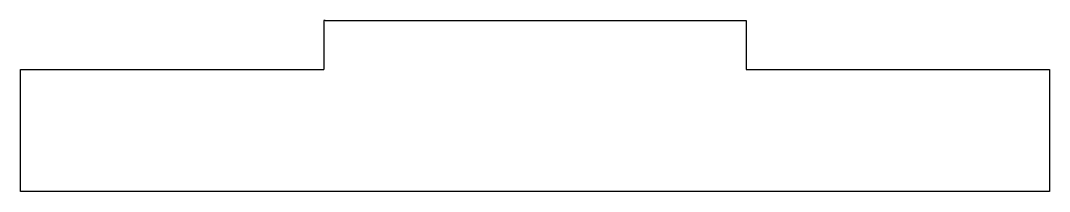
# Model space of a CAD drawing. Extents: x 0.18 to 3.56, y 0.2 to 0.76.
import ezdxf

# ---------------------------------------------------------------- set-up
doc = ezdxf.new("R2010")
doc.units = 0
doc.layers.get('0').update_dxf_attribs({"linetype": 'CONTINUOUS'})

# ---------------------------------------------------------------- blocks, each defined once
blk = doc.blocks.new('*U32')
for p, q in [((1.183, 0.7633), (1.178, 0.7633)), ((1.178, 0.7633), (1.178, 0.6033)), ((1.183, 0.7633), (2.559, 0.7633)), ((2.559, 0.7633), (2.564, 0.7633)), ((2.564, 0.7633), (2.564, 0.6033)), ((0.1835, 0.6033), (1.178, 0.6033)), ((0.1835, 0.2033), (0.1835, 0.6033)), ((2.564, 0.6033), (3.5585, 0.6033)), ((3.5585, 0.6033), (3.5585, 0.2033)), ((3.5585, 0.2033), (0.1835, 0.2033))]:
    blk.add_line(p, q)

msp = doc.modelspace()

# ---------------------------------------------------------------- block references
msp.add_blockref('*U32', (0, 0))

doc.saveas('drawing.dxf')
